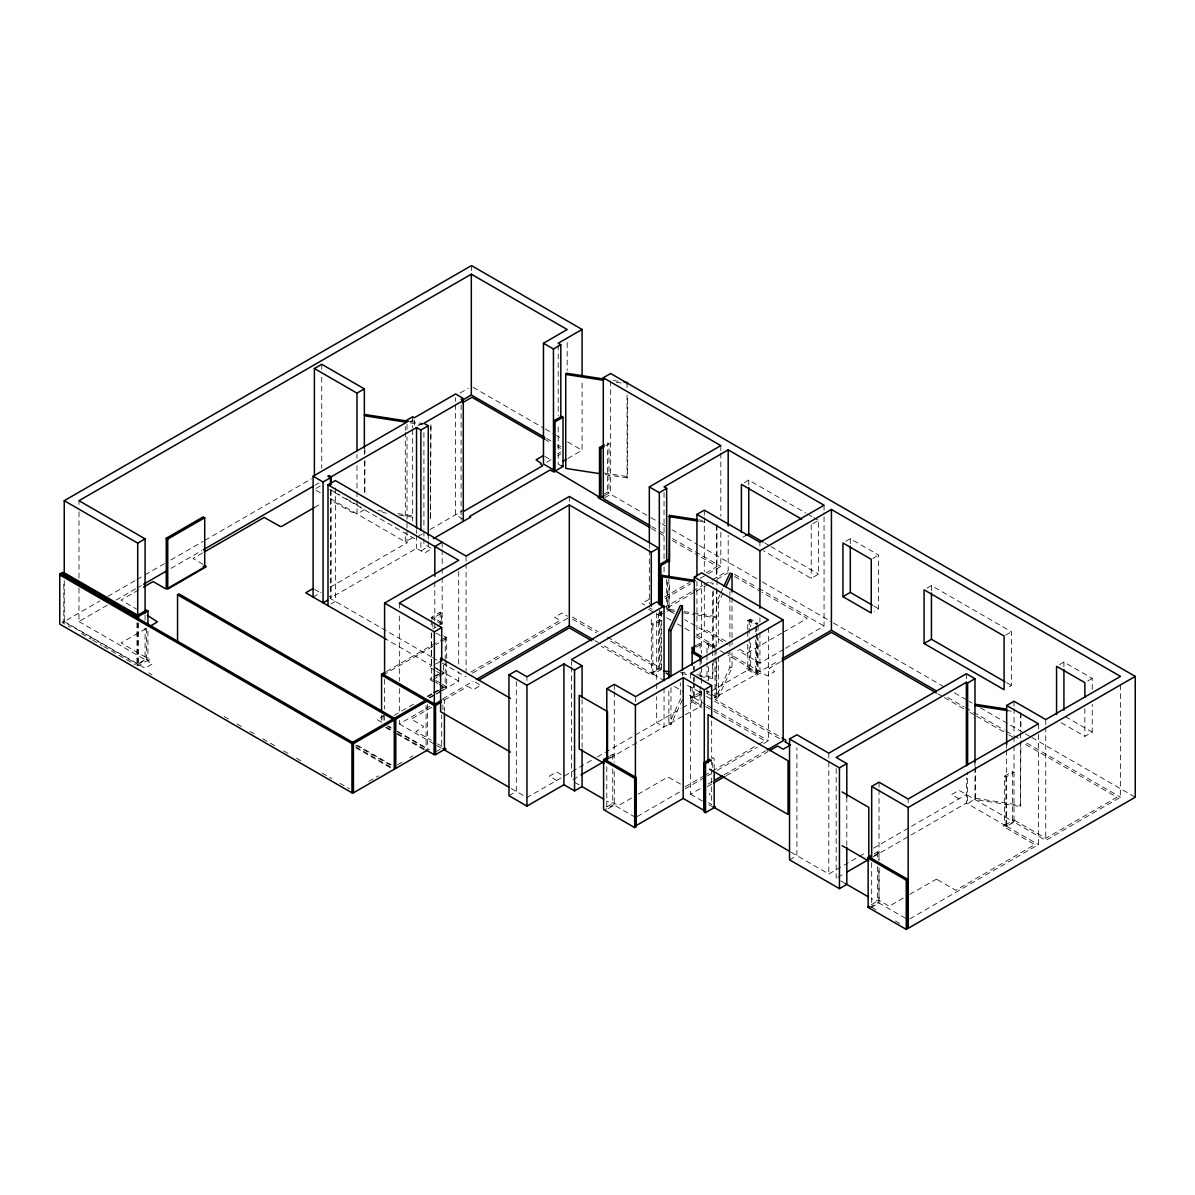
<?xml version="1.0" encoding="UTF-8"?>
<svg xmlns="http://www.w3.org/2000/svg" width="1195" height="1195" viewBox="0 0 1195 1195"><rect width="100%" height="100%" fill="white"/><g stroke="black" fill="none" stroke-linecap="round" stroke-linejoin="round"><path stroke-width="0.75" stroke-dasharray="5 3.75" d="M330.089 587.253L407.017 542.829L407.017 529.818M407.017 527.966L407.017 436.877M407.017 429.453L407.017 422.014M414.381 425.196L414.381 417.757M360.83 507.666L360.83 507.606A2.166 1.255 0 0 0 360.741 507.248L360.218 506.755M605.417 474.549L627.076 477.895L627.644 476.671L627.644 395.59M674.443 611.422L668.976 610.57L669.544 581.711M712.698 584.504L713.266 583.279L705.976 582.144M720.002 594.647L716.178 602.863L718.3 603.191L722.87 593.332M720.764 593.004L723.05 588.074M716.97 589.045L716.403 617.905L696.341 614.798M682.42 699.792L670.963 724.499L668.841 724.17L680.313 699.478L680.313 682.883M699.926 676.504L712.698 678.476L713.266 658.818M732.027 652.843L732.027 667.587L718.3 697.163L716.178 696.834L729.906 667.258L729.906 650.678M975.553 766.981L975.553 798.305L967.621 803.787L967.621 772.179M974.986 767.922L974.986 799.53L1020.366 806.55L1020.933 740.84M430.051 666.705L431.724 665.54L386.119 639.206M430.738 678.387L430.215 678.88A2.166 1.255 0 0 0 430.215 679.582L430.29 679.701A1.972 1.135 0 0 0 430.603 680L435.338 682.748M709.367 795.048L709.89 794.541A2.166 1.255 0 0 0 709.979 794.197L709.815 793.734A2.166 1.255 0 0 0 709.501 793.39L709.367 793.346M64.246 580.621L64.246 621.519L99.797 600.995M107.879 596.335L135.349 580.471M136.977 579.53L143.43 575.811M145.058 574.87L164.447 563.682M170.9 559.947L203.225 541.29M204.838 540.349L311.492 478.777M410.079 421.865L413.306 419.998M460.165 392.946L468.246 388.27M78.975 588.059L78.975 621.519L108.043 604.745M116.109 600.084L135.483 588.896M137.096 587.97L141.951 585.162M171.005 568.387L201.686 550.671M314.703 485.424L319.543 482.631M418.041 425.764L422.881 422.97M138.665 589.897L121.024 600.084L136.529 609.032M202.508 553.031L193.022 558.513L203.897 564.802M315.853 488.501L321.739 485.095M314.449 507.487L320.902 503.752M145.835 628.645L121.024 642.955L148.807 659.013A2.166 1.255 0 0 1 149.121 659.311L149.196 659.431A2.017 1.165 0 0 1 149.196 660.118L147.687 661.193L152.437 663.927L145.073 668.184L140.323 665.451L138.874 666.257M364.355 509.697L356.991 513.955L356.991 499.077M64.246 621.519L137.709 663.927L145.073 659.685L145.073 628.077M136.977 622.894L136.977 664.823L146.462 659.356L147.941 660.208L147.941 629.212M136.977 665.675L138.456 664.823L63.843 621.759L62.364 622.61L70.311 627.196M136.977 664.823L138.456 665.675L147.941 660.208M557.871 453.667L560.813 451.964M412.663 537.601L405.299 541.843L405.299 532.552M313.105 597.052L321.067 592.451M422.313 534.001L414.381 538.587L329.641 489.651M430.051 529.534L461.404 511.43M546.623 462.226L551.373 459.492M557.707 455.833L560.858 454.01M567.744 458.536L582.084 450.261L582.084 379.622M423.911 538.512L423.911 544.083L431.933 548.714L424.569 552.971L416.547 548.341L329.999 598.307L431.649 656.996M330.94 603.953L335.362 601.399L335.362 488.008M605.79 445.63L609.002 443.778L609.002 493.012L604.192 495.791M604.312 494.013L607.523 492.161L609.002 493.012M604.745 497.732L610.645 494.327L649.378 516.703M441.627 613.154L440.148 612.303L431.305 617.397L432.784 618.248L441.627 613.154L441.627 624.089M432.963 628.719L435.966 626.987M437.46 626.135L441.941 623.536L443.42 624.387M386.343 671.5L438.849 641.192M440.447 640.281L445.212 637.518L446.691 638.369L440.328 642.044M445.212 638.369L446.691 637.518L446.691 659.401M383.042 675.115L438.744 642.97M744.351 482.66L748.772 480.106L805.893 513.088M435.727 664.076L440.148 661.522M433.74 676.654L438.236 674.055M435.966 676.221L440.447 673.621M441.941 673.621L443.42 672.755M432.948 679.656L437.445 677.072M438.938 676.206L443.42 673.621L443.42 662.672M384.596 715.417L377.232 719.659L381.982 722.407L380.832 723.065M394.081 715.417L416.174 702.66M427.227 696.282L431.963 693.548M433.546 692.637L443.016 687.17L436.877 683.63M427.72 696.849L440.447 689.5M442.031 688.574L445.212 686.737L446.691 687.588L446.691 660.252M470.86 672.038L560.156 620.474L554.585 617.262L561.949 613.02L567.52 616.232M439.103 684.063L445.212 687.588L446.691 686.737L442.105 684.093M429.184 697.701L437.146 693.1M438.744 692.189L446.691 687.588M429.722 697.865L434.547 695.072M436.16 694.146L441 691.352M442.598 690.426L458.716 681.12L458.716 671.829M472.533 673.143L567.7 618.203M399.324 720.197L399.324 723.916L429.797 706.32M442.628 698.911L473.101 681.329M431.709 707.291L411.274 719.091L423.403 726.306A2.017 1.165 0 0 1 423.493 726.769L423.344 727.113A2.017 1.165 0 0 1 423.03 727.396L416.009 731.474L431.35 740.317M444.286 700.031L467.887 686.408L473.444 689.62L480.808 685.377L475.237 682.166M742.887 537.212L745.829 535.509M649.333 599.233L641.969 603.475L644.747 605.088M664.48 596.903L690.053 582.144M706.036 572.913L717.224 566.445L699.613 556.287M665.212 598.561L690.635 583.877M700.165 578.38L706.529 574.705M708.112 573.794L720.824 566.445L720.824 531.133M664.047 607.732L691.308 591.988M692.906 591.062L702.526 585.505M704.139 584.579L710.547 580.889M712.145 579.963L728.188 570.702L728.188 535.39M812.705 523.828L818.59 520.422L818.59 574.123L811.226 578.38L763.62 550.895M694.728 592.093L667.646 607.732L669.753 608.942A2.061 1.195 0 0 1 670.066 609.271L670.126 609.36M696.327 591.166L707.47 584.728M717.03 579.216L728.188 572.778M659.311 613.483L662.254 611.795M368.837 781.381L378.516 775.794M397.487 764.845L403.686 761.26M409.9 757.675L413.007 755.882M659.386 610.272L659.386 613.916L664.196 611.138M659.386 613.916L660.865 614.768L668.871 610.137L667.408 609.286L667.408 580.113M660.865 620.519L659.386 619.667L651.365 624.298L652.843 625.149L660.865 620.519L660.865 669.738L652.843 674.368L651.365 673.517L651.29 617.337M435.816 751.774L440.223 749.235M845.881 541.275L850.302 538.721L878.609 555.063L878.609 608.763L874.187 611.317M696.939 581.308L696.939 635.217L704.303 630.96L728.143 644.732M695.311 645.957L700.121 643.194L701.599 644.045L693.578 648.661M658.654 613.08L658.654 668.841L651.29 673.099L599.86 643.403M651.365 673.517L659.386 668.886L660.865 669.738M706.992 653.157L706.992 644.045L708.471 643.194L714.879 646.883M747.741 629.631L747.741 620.519L749.205 619.667L757.227 624.298M750.684 619.189L749.205 620.041L756.569 624.298L758.048 623.446L750.684 619.189L750.684 626.494M872.708 558.468L878.609 555.063M781.724 633.126L746.681 653.351L738.689 648.736M783.322 632.2L807.208 618.398L762.052 592.332M508.951 795.706L516.315 791.448L516.315 681.777M699.538 691.905L684.884 683.988M694.31 683.062L694.31 697.94L701.674 693.683M692.114 687.274L692.114 701.853L693.578 701.002L701.599 705.633L701.599 687.409M706.992 689.62L706.992 693.264L708.471 692.413L716.492 697.043L716.492 662.403M747.741 644.224L747.741 669.738L749.205 668.886L757.227 673.517L757.227 633.41M591.376 760.393L526.95 797.588L510.414 788.058M597.425 756.898L680.941 708.68M682.479 707.798L691.696 702.466L690.8 701.196A2.151 1.24 0 0 1 691.009 700.867L693.339 699.448L690.8 697.238A2.151 1.24 0 0 1 691.009 696.894L691.696 696.431L686.961 693.683M711.115 691.263L747.323 670.35L746.397 669.439A2.017 1.165 0 0 1 746.726 668.677L748.966 667.333L728.009 655.233M758.048 672.665L756.569 673.517L749.205 669.275L750.684 668.423L758.048 672.665L758.048 638.025M783.98 649.199L759.93 663.076L737.673 650.229M785.578 648.273L824.057 626.06L824.057 512.67M609.704 756.032L612.751 754.269L614.23 755.12L608.121 758.646M573.047 779.484L579.426 775.794M609.764 758.272L683.704 715.596M685.243 714.7L699.702 707.067A2.151 1.24 0 0 0 700.449 707.246M726.007 652.007L759.93 671.59L778.991 660.581M692.114 701.853L700.121 706.484L701.599 705.633M706.992 693.264L715.013 697.895L716.492 697.043M747.741 669.738L755.748 674.368L757.227 673.517M780.275 661.91L769.087 668.378L774.659 671.59L767.295 675.832L761.723 672.621L756.495 675.145A2.166 1.255 0 0 1 755.315 674.936L716.895 696.431L717.672 697.925A2.166 1.255 0 0 1 717.358 698.224L715.252 699.448L780.514 737.121M927.021 588.119L931.443 585.58L1011.463 631.767L1011.463 685.467L1007.041 688.021M606.642 807.028L612.751 803.488L614.23 804.34L605.073 809.642M608.285 808.627L614.305 805.146L635.591 817.425M631.632 797.976L618.89 805.34L612.886 802.771A2.166 1.255 0 0 0 612.333 802.92L611.287 803.503L606.866 800.949M638.01 794.302L666.825 777.676A1.972 1.135 0 0 1 668.662 777.467M685.153 786.728L702.69 776.616M704.273 775.689L710.652 772.015M712.25 771.089L756.868 745.336M758.466 744.41L764.83 740.736L713.863 711.294M637.189 816.499L683.6 789.701M685.198 788.79L706.006 776.765M707.604 775.839L710.816 774.001M717.209 770.297L757.227 747.204M763.635 743.499L768.43 740.736L768.43 627.345M690.561 686.378L690.561 794.197L701.734 787.744M708.112 784.054L712.907 781.291M724.08 774.838L765.592 750.863M707.291 786.609L712.086 783.845M726.47 775.54L768.012 751.55M1005.563 635.172L1011.463 631.767M1059.502 664.614L1063.923 662.06L1092.23 678.401L1092.23 689.515M1087.808 680.956L1092.23 678.401M789.536 859.847L796.901 855.59L796.901 747.786M791.015 852.199L828.807 874.008L865.792 852.662M873.605 848.151L966.396 794.57M1004.442 776.182L1012.464 771.552L1013.928 772.403L1005.921 777.034L1004.442 776.182L1004.442 825.416L1005.921 826.268L1013.928 821.637L1012.464 820.786L1004.442 825.416M874.367 853.738L877.474 851.945L878.952 852.797L878.952 860.086M874.292 855.486L878.952 852.797M837.77 877.339L844.208 873.62M873.142 856.905L966.396 803.07L966.396 777.84M1061.279 722.736L1084.866 736.344L1092.23 732.102L1092.23 704.318M1006.653 750.101L1006.653 826.313L1014.017 822.055L1045.759 840.384L1120.522 797.214L1120.522 683.824M871.26 904.749L877.474 901.164L878.952 902.016L878.952 867.376M869.631 907.408L878.952 902.016M871.678 862.656L871.678 907.259L879.027 903.017L906.617 918.94M903.345 898.043L889.185 906.228L879.535 900.672L877.414 900.477A2.166 1.255 0 0 0 876.891 900.657L875.92 901.209L871.678 898.759M909.649 894.413L935.7 879.565A2.017 1.165 0 0 1 937.403 879.714M909.768 918.895L1038.395 844.641L1038.395 731.25M661.597 615.186L660.73 615.485A2.166 1.255 0 0 1 659.491 615.485L659.326 615.455A1.972 1.135 0 0 1 658.803 615.276L655.786 613.543M702.018 707.067L701.465 707.216A2.017 1.165 0 0 1 700.479 707.246M353.81 512.117L353.302 512.252A2.017 1.165 0 0 1 351.599 512.102L330.567 500.018M613.214 380.458L618.622 381.31M616.247 382.251L621.669 383.087M410.751 421.596L423.583 423.583M410.184 422.821L423.015 424.808M604.192 473.041L627.644 476.671M698.731 519.885L702.376 520.452M699.986 521.393L705.453 522.245M377.754 510.459L383.251 511.311M397.92 513.581L414.426 516.135M382.684 512.535L386.358 513.103M399.19 515.09L413.858 517.36M669.544 609.345L675.011 610.197M684.137 611.601L691.427 612.736M693.249 613.02L716.97 616.68M683.57 612.826L694.519 614.514M729.906 667.258L732.027 667.587M1007.654 710.607L1011.284 711.174M680.448 672.173L687.737 673.308M696.849 674.712L713.266 677.251M681.703 673.681L688.992 674.802M975.553 798.305L1020.933 805.325M708.336 691.681L709.531 692.174M668.737 777.452L680.493 784.039M1014.346 820.203L1045.759 838.307L1116.922 797.214L1024.981 744.126M937.463 879.714L955.776 890.26L1034.795 844.641L1003.441 826.507A2.166 1.255 0 0 1 1003.083 825.82L1004.039 824.804L966.396 803.07M807.491 514.014L812.241 516.763M813.84 517.674L818.59 520.422M609.002 443.778L607.523 442.927L607.523 492.161M764.636 542.978L769.401 545.727M770.984 546.638L818.59 574.123M873.889 606.044L878.609 608.763M1006.653 682.703L1011.463 685.467M1065.492 716.671L1092.23 732.102M473.086 387.329L543.606 428.049M545.219 428.975L554.824 434.532M556.437 435.458L559.633 437.31M567.655 441.941L582.084 450.261M546.414 438.371L551.209 441.134M557.602 444.824L560.799 446.661M544.427 439.103L550.88 442.822M557.318 446.542L560.53 448.409M544.86 456.356L549.028 458.76M560.813 465.572L558.199 464.048L558.199 425.017M650.991 517.629L660.671 523.216M662.299 524.157L665.525 526.024M671.978 529.743L697.805 544.651M699.419 545.592L760.752 581.009M762.365 581.935L831.78 622.012M833.393 622.939L944.782 687.244M954.461 692.831L967.367 700.3M968.996 701.226L972.222 703.093M980.288 707.754L1023.876 732.908M1025.489 733.849L1030.329 736.643M1031.942 737.569L1135.25 797.214M651.589 526.472L664.465 533.911M672.516 538.557L720.824 566.445M734.581 574.392L756.943 587.313M758.541 588.224L824.057 626.06M947.71 697.447L963.857 706.768M965.47 707.694L971.938 711.428M973.552 712.354L1004.233 730.085M1005.846 731.011L1012.314 734.746M1013.928 735.672L1020.396 739.406M1026.849 743.126L1120.522 797.214M651.589 528.563L664.405 535.957M672.397 540.573L698.014 555.361M734.641 576.498L760.438 591.405M937.881 693.847L942.721 696.64M944.334 697.566L963.693 708.74M970.146 712.474L974.986 715.267M976.599 716.193L1007.236 733.894M1008.849 734.82L1015.302 738.54M747.741 620.519L754.15 624.223M725.903 641.356L704.96 629.287A1.972 1.135 0 0 0 704.438 629.093L704.243 629.063A2.166 1.255 0 0 0 703.033 629.063L701.838 629.556L684.72 619.667M674.025 613.483L669.29 610.75L669.977 610.286A2.061 1.195 0 0 0 670.186 609.943A2.166 1.255 0 0 0 670.126 609.345M649.333 607.732L652.171 609.375M666.661 617.74L671.246 620.384M677.356 623.909L692.024 632.379M696.939 635.217L716.313 646.405M648.631 609.405L654.352 612.706M695.774 636.621L718.329 649.647M719.943 650.573L726.396 654.307M706.992 644.045L715.013 648.661M959.047 798.828L951.683 794.57L959.047 790.313L1011.388 820.547L1012.598 820.054A2.017 1.165 0 0 1 1014.301 820.203M1006.653 826.313L1038.395 844.641M462.973 519.033L455.609 514.776L455.609 403.253M572.39 616.964L597.873 631.677M607.433 637.189L661.731 668.558M572.51 619.115L596.439 632.932M610.794 641.207L658.654 668.841M706.469 696.461L712.862 700.15M714.461 701.062L783.158 740.736M595.035 640.625L598.247 642.477M664.943 680.971L653.904 674.607L651.693 675.13A2.151 1.24 0 0 1 651.126 675.011L601.204 646.256M674.368 686.423L683.809 691.875M694.31 697.94L705.603 704.452M707.201 705.379L712.041 708.172M713.654 709.098L768.43 740.736M330.627 489.666L339.977 495.059M346.206 498.659L358.664 505.858M705.886 706.693L712.265 710.383M315.958 490.264L320.693 492.997M330.164 498.464L407.017 542.829M443.644 635.755L446.691 637.518M436.055 633.081L442.165 636.606M708.635 802.741L711.787 804.564M690.561 794.197L702.615 801.158M708.65 804.638L711.667 806.386M840.727 880.894L846.807 884.405M871.678 907.259L876.428 910.007M895.473 921.001L901.807 924.661M328.998 596.38L331.164 597.634L331.164 489.83M314.569 589.404L320.469 592.81M432.605 657.549L437.669 660.462M442.195 663.076L466.08 676.878M434.831 667.333L438.012 669.17M439.611 670.096L458.716 681.12M435.831 668.378L440.387 671.007M441.941 672.755L443.42 673.621M435.159 670.544L430.319 667.721A2.166 1.255 0 0 1 430.051 666.661M436.683 671.426L439.745 673.188M436.011 680.567L440.582 683.211M432.993 680.538L437.579 683.182M442.927 699.493L444.406 700.345L444.406 711.279M561.053 774.494L556.646 771.94L549.282 776.197L556.646 780.454M574.646 782.337L582.084 786.534M437.475 743.858L442.075 746.516M399.324 723.916L435.428 744.754M436.997 745.665L441.702 748.384L441.702 714.924M387.807 725.768L391.019 727.621M397.442 731.325L429.528 749.848M387.822 726.246L391.004 728.084M397.367 731.758L426.017 748.294M386.343 727.098L391.123 729.846M397.487 733.536L424.539 749.145M385.627 727.531L395.186 733.043M396.77 733.969L423.866 749.609M357.26 745.202L391.153 764.77M355.632 745.112L390.959 765.502M355.766 746.89L391.094 767.28M355.931 747.831L391.437 768.34M78.975 621.519L145.073 659.685M62.364 621.759L63.843 622.61L63.843 580.68M81.409 633.604L90.939 639.101M92.523 640.027L102.053 645.524M103.636 646.435L135.393 664.764M148.733 672.934L151.944 674.802M224.212 716.522L230.635 720.226M237.058 723.931L243.481 727.65M249.919 731.355L256.342 735.059M262.766 738.779L277.21 747.114M283.633 750.833L290.056 754.538M296.479 758.242L302.918 761.947M322.187 773.075L331.822 778.647M339.843 783.278L349.478 788.849M1084.866 708.575L1084.866 736.344M1063.923 662.06L1063.923 667.617M1045.759 719.554L1045.759 725.141M1045.759 726.993L1045.759 840.384M1038.395 723.811L1038.395 729.383M1020.933 713.191L1020.933 729.772M1020.366 712.578L1020.366 730.996M1020.366 732.849L1020.366 740.213M1020.366 742.05L1020.366 806.55M1014.017 701.241L1014.017 706.813M1014.017 708.665L1014.017 734.701M1014.017 736.553L1014.017 743.992M1014.017 745.844L1014.017 822.055M1012.464 771.552L1012.464 820.786M1006.653 744.515L1006.653 748.234M1005.921 777.034L1005.921 826.268M974.986 762.679L974.986 766.368M966.396 673.741L966.396 679.328M931.443 585.58L931.443 591.137M908.155 799.007L908.155 802.726M879.027 782.187L879.027 787.759M879.027 789.626L879.027 860.266M879.027 867.689L879.027 903.017M877.474 851.945L877.474 859.235M877.474 866.524L877.474 901.164M850.302 538.721L850.302 546.13M846.807 797.035L846.807 845.373M836.171 768.594L836.171 878.265M828.807 753.194L828.807 874.008M824.057 505.231L824.057 510.803M811.226 524.68L811.226 578.38M759.93 542.261L759.93 545.981M759.93 617.681L759.93 622.192M759.93 632.543L759.93 671.59M758.048 625.269L758.048 630.736M756.569 626.12L756.569 631.587M756.569 633.41L756.569 673.517M755.748 626.972L755.748 632.439M755.748 639.728L755.748 674.368M750.684 642.895L750.684 668.423M749.205 619.667L749.205 636.457M749.205 637.891L749.205 669.275M748.772 480.106L748.772 485.663M747.741 631.453L747.741 636.92M732.027 597.575L732.027 638.115M732.027 639.952L732.027 645.479M729.906 591.719L729.906 595.394M729.906 597.246L729.906 639.624M729.906 641.461L729.906 648.84M720.824 445.63L720.824 451.202M720.824 453.069L720.824 516.255M718.3 603.191L718.3 645.569M718.3 656.623L718.3 697.163M716.97 524.56L716.97 577.992M716.97 579.829L716.97 587.208M716.403 525.77L716.403 577.364M716.403 588.433L716.178 647.092M716.178 648.93L716.178 656.294M716.178 658.146L716.178 696.834M715.013 650.483L715.013 655.965M715.013 657.788L715.013 697.895M714.192 769.371L714.192 758.437L712.728 757.585L712.728 768.519M713.266 590.644L713.266 647.765M712.698 591.869L712.698 648.99M712.698 650.842L712.698 656.369M712.698 663.733L712.698 678.476M711.667 720.869L711.667 758.048M711.667 759.915L711.667 767.339M711.667 769.207L711.667 804.519M708.471 643.194L708.471 650.483M708.471 666.885L708.471 681.479M706.992 654.98L706.992 660.447M706.992 662.269L706.992 680.508M704.303 510.145L704.303 515.717M704.303 517.584L704.303 571.479M704.303 586.357L704.303 630.96M701.674 580.307L701.599 653.157M701.599 658.236L701.599 665.525M701.599 667.348L701.674 676.953M701.599 678.282L701.674 686.259M700.121 643.194L700.121 650.483M700.121 660.91L700.121 665.062M700.121 671.844L700.121 675.997M700.121 686.438L700.121 706.484M694.31 666.332L694.31 670.051M694.31 677.49L694.31 681.21M693.578 666.362L693.578 670.007M693.578 677.311L693.578 681.479M693.578 682.778L693.578 701.002M690.561 673.368L690.561 678.954M682.42 672.158L682.42 675.847M670.963 687.648L670.963 724.499M668.871 579.142L668.976 610.57M668.841 690.994L668.841 724.17M666.661 579.5L666.661 609.241M664.047 492.489L664.047 559.394M664.047 566.833L664.047 574.272M664.047 687.902L664.047 726.933L656.682 722.691L656.682 696.67M661.657 611.616L661.657 670.574M660.865 611.123L660.865 614.768M659.386 619.667L659.386 668.886M656.682 613.02L656.682 681.792M656.682 683.645L656.682 689.231M652.843 625.149L652.843 674.368M649.333 544.532L649.333 548.251M649.333 550.103L649.333 604.013M635.591 696.61L635.591 702.182M627.076 383.924L627.076 387.613M627.076 394.977L627.076 477.895M614.305 684.332L614.305 689.903M614.305 691.756L614.23 762.41M614.23 771.537L614.305 805.146M612.751 754.269L612.751 761.559M612.751 768.848L612.751 803.488M610.645 380.951L610.645 494.327M606.791 766.742L606.791 807.641M582.084 699.18L582.084 747.502M571.449 661.433L571.449 665.152M571.449 667.019L571.449 780.395M569.313 496.448L569.313 503.887M567.192 342.547L567.192 370.435M558.199 345.086L558.199 415.726M526.95 676.773L526.95 680.493M471.472 265.589L471.472 271.16M466.08 556.048L466.08 561.62M466.08 563.487L466.08 671.291M461.121 404.851L461.121 520.094M458.716 571.449L458.716 664.39M455.609 397.681L455.609 401.386M445.212 637.518L445.212 659.401M445.212 660.252L445.212 687.588M442.927 704.96L442.927 710.428M442.165 542.246L442.165 547.818M442.165 549.685L442.195 566.43M442.165 568.267L442.195 575.721M442.165 577.558L442.195 624.044M440.148 612.303L440.148 623.237M434.801 581.816L434.831 620.862M434.801 622.714L434.831 628.301M432.784 621.893L432.784 627.36M431.47 633.231L431.47 679.656M431.305 620.071L431.305 626.509M431.305 632.842L431.305 667.482M428.258 535.435L428.258 539.154M428.258 541.021L428.258 546.593L420.894 550.85L420.894 537.84M427.556 704.452L427.556 748.204M426.077 705.423L426.077 749.175M423.911 432.56L423.911 529.221M423.911 531.073L423.911 536.66M416.547 529.758L416.547 533.463M416.547 535.33L416.547 548.341M412.663 416.771L412.663 427.93M412.663 429.782L412.663 520.871M405.299 426.6L405.299 430.319M405.299 432.172L405.299 517.674M399.324 603.087L399.324 608.673M399.324 616.097L399.324 681.165M399.324 688.604L399.324 712.758M384.596 679.298L384.596 709.038M384.596 716.477L384.596 720.197M383.042 715.222L383.042 721.66M381.578 715.222L381.578 723.483M364.923 449.514L364.923 453.204M364.923 460.568L364.923 493.744M364.355 450.216L364.355 454.429M364.355 461.375L364.355 493.117M356.991 454.473L356.991 458.193M356.991 465.632L356.991 489.786M356.991 491.653L356.991 497.225M330.447 490.757L330.447 598.561M321.739 364.281L321.739 369.852M321.739 377.291L321.739 468.365M146.462 628.361L146.462 659.356M145.073 615.066L145.073 620.653M138.456 622.894L138.456 665.675M137.709 623.043L137.709 663.927M78.975 500.705L78.975 504.409M78.975 511.848L78.975 578.768M706.574 691.83A1.972 1.135 0 0 1 708.262 691.696M699.538 691.905A1.972 1.135 0 0 1 701.39 691.696M430.917 424.718L430.349 519.915L430.917 424.718M432.784 617.397L431.305 618.248L441.941 624.387L443.42 623.536L432.784 617.397M700.121 692.413L692.114 697.043L693.578 697.895L701.599 693.264L700.121 692.413"/><path stroke-width="1.5" d="M313.105 597.052L313.105 476.237L407.017 422.014L405.299 421.028L412.663 416.771L414.381 417.757L455.609 393.962L462.973 398.204L461.121 399.279L463.287 400.534L463.287 521.364M600.01 473.713L565.728 468.41L565.728 374.423L566.296 373.213L604.192 379.069M627.076 383.924L627.644 382.699L624.029 382.146M668.976 577.409L669.544 515.374L696.909 519.601M661.657 606.089L662.224 575.378L695.027 580.456M668.841 678.103L668.841 630.198L680.313 605.492L682.42 605.82L682.42 670.32M670.963 676.579L670.963 630.527L682.42 605.82M723.811 586.431L729.906 573.286L732.027 573.615L732.027 592.048M725.933 586.76L732.027 573.615M64.246 575.049L64.246 500.69L471.472 265.589L582.084 329.447L582.084 375.917M553.449 469.814L543.471 464.048L543.471 343.234L567.192 329.536L471.323 274.178L78.975 500.705L145.073 538.855L145.073 613.214M314.39 476.342L314.39 368.523L321.739 364.281L364.355 388.883L364.355 448.364M314.39 368.523L356.991 393.125L364.355 388.883M59.75 574.048L62.364 572.524L63.843 573.376L61.229 574.9L59.75 574.048L59.75 624.119L351.957 792.823L353.436 791.971M64.246 500.69L137.709 543.113L145.073 538.855M166.254 538.243L203.24 516.897L204.718 517.749L204.718 566.968L167.733 588.313L166.254 587.462L166.254 538.243L167.733 539.094L204.718 517.749M582.084 329.447L558.199 343.234L560.813 344.743L560.813 417.234M143.564 584.236L166.165 571.18M203.299 549.745L313.09 486.35M461.629 400.594L471.323 395.007L544.815 437.445M330.447 485.185L330.447 477.746L327.833 476.237L328.998 475.55L331.164 476.82L416.547 427.511L420.894 430.021L428.258 425.779L428.258 535.435M463.287 400.534L423.911 423.269L428.258 425.779M313.105 476.237L323.083 481.988L330.447 477.746M543.471 343.234L553.449 349L560.813 344.743M143.475 587.118L153.094 581.562L165.672 588.821L167.987 588.956L205.973 566.893A2.017 1.165 0 0 0 205.973 566.206L205.45 565.698M204.091 552.12L264.185 517.42L280.108 526.412A2.166 1.255 0 0 0 280.705 526.472L281.512 526.383A2.166 1.255 0 0 0 282.035 526.188L314.449 507.487M462.36 402.82L471.965 397.278L544.427 439.103M327.998 605.656L327.998 484.826L335.362 480.584L466.08 556.048L569.313 496.448L658.654 548.027L658.654 603.789M136.977 619.249L136.977 615.604L146.462 610.122L147.941 610.974L147.941 625.568M136.977 615.604L138.456 616.456L147.941 610.974M177.547 642.178L177.547 594.781L179.026 593.93L395.769 719.061L395.769 768.295M150.48 625.956L156.948 622.192A2.061 1.195 0 0 0 157.262 621.759L147.388 615.305M649.975 525.546L603.281 498.584L603.281 377.754L610.645 373.512L1135.25 676.4L1135.25 797.214L908.155 928.321L908.155 807.506L1135.25 676.4M563.024 417.234L561.545 416.383L553.524 421.013L555.003 421.865L563.024 417.234L563.024 466.468L555.003 471.099L553.524 470.247L553.449 349M313.105 588.552L305.741 592.81L386.119 639.206M543.471 455.549L536.107 459.806L541.081 463.391A2.017 1.165 0 0 0 540.737 464.048L542.754 465.721L464.063 511.161L462.973 510.534M562.964 461.3L566.161 459.463M433.367 538.631L470.651 517.106L469.56 516.479L550.118 469.979L552.941 471.592A1.972 1.135 0 0 0 553.464 471.771L553.658 471.816A2.166 1.255 0 0 0 554.868 471.816L556.063 471.323L598.501 496.537A2.091 1.21 0 0 0 598.501 497.882L649.99 527.637M327.505 600.263L323.083 602.818L323.083 481.988M604.192 495.791L600.98 497.643L599.502 496.776L599.502 447.557L604.312 444.779M599.502 447.557L600.98 448.409L604.192 446.557M442.195 542.261L434.801 546.503L434.831 576.244M384.596 675.578L384.596 603.087L458.716 560.306L327.998 484.826M658.654 548.027L651.29 552.269L569.313 504.947L399.324 603.087L441.702 627.554L441.702 661.014M649.333 542.664L649.333 486.903L720.824 445.63L603.281 377.754M696.939 575.736L696.939 514.388L704.303 510.145L759.93 542.261L824.057 505.231L728.188 449.873L664.047 486.903L666.661 488.411L666.661 560.918M649.333 486.903L659.311 492.669L666.661 488.411M384.596 603.087L434.338 631.811L441.702 627.554M381.578 711.578L381.578 674.264L384.76 672.427M351.957 742.752L426.077 699.956L427.556 700.808L353.436 743.604L351.957 742.752L351.957 792.823M660.865 565.549L668.871 560.918L667.408 560.067L659.386 564.697L660.865 565.549L660.865 605.656M476.297 679.477L569.313 625.777L593.422 639.683M441.448 700.33L434.099 704.587L435.563 705.438L441.463 702.033M435.563 704.587L383.042 674.264L381.578 675.115L434.099 705.438L435.563 704.587L435.563 754.657L434.099 753.806M478.433 680.328L569.313 627.853L591.644 640.729M745.829 535.509L748.772 533.807L763.052 542.052M582.084 749.37L582.084 786.534L574.556 790.881L563.92 784.742L526.95 806.087L508.951 795.706L508.951 674.876L516.315 670.634L526.95 676.773L656.682 601.862L664.047 606.119L664.047 680.463M694.31 653.321L694.31 577.11L701.674 572.868L783.158 619.906L783.158 740.736L767.19 749.952M508.951 674.876L526.95 685.273L563.92 663.927L574.556 670.066L582.084 665.72L582.084 697.312M664.047 606.119L571.449 659.58L582.084 665.72M696.939 514.388L759.93 550.761L831.421 509.488L1120.522 676.4L1045.759 719.554L1014.017 701.241L1006.653 705.483L1006.653 744.515M351.957 791.971L353.436 792.823L427.556 750.027M426.137 750.072L434.099 754.657L435.563 753.806M435.563 754.657L444.406 749.564L444.406 713.101M606.791 761.17L606.791 688.678L614.305 684.332L635.591 696.61L768.43 619.906L694.31 577.11M692.114 665.391L692.114 647.809L695.311 645.957M700.121 657.265L701.599 656.413L693.578 651.783L692.114 652.634L700.121 657.265L700.121 660.91M606.791 688.678L635.411 705.199L683.196 677.625L704.303 689.799L711.667 685.557L711.667 717.149M783.158 619.906L690.561 673.368L711.667 685.557M842.938 596.678L871.245 613.02L871.245 559.32L842.938 542.978L842.938 596.678L850.302 592.421L872.32 605.133M636.158 777.512L634.679 778.363L603.594 760.408L605.073 759.557L636.158 777.512L636.158 826.731L634.679 827.582L603.594 809.642L603.594 759.557L608.18 756.913M608.121 758.646L605.073 760.408L603.594 759.557M581.024 774.868L603.565 761.857M782.172 658.744L831.421 630.303L936.402 690.919M781.874 660.984L831.421 632.379L936.268 692.921M714.192 771.193L714.192 807.656L705.528 812.66L704.049 811.808L704.049 762.589L709.83 759.243M704.049 762.589L705.528 763.441L711.309 760.095M924.079 643.522L1004.099 689.724L1004.099 636.024L924.079 589.822L924.079 643.522L931.443 639.28L1005.055 681.777M704.303 689.799L704.303 810.628L683.196 798.439L635.411 826.029L635.411 705.199M714.505 780.365L722.482 775.764M713.684 782.919L724.872 776.466M769.61 750.624L777.601 746.024L783.158 749.235L790.522 744.978L784.951 741.766L785.802 741.079A2.166 1.255 0 0 0 785.892 740.721L785.802 740.377A2.166 1.255 0 0 0 785.429 739.959L782.098 738.047M846.807 847.225L846.807 884.405L839.443 888.647L789.536 859.847L789.536 739.018L796.901 734.776L828.807 753.194L966.396 673.741L974.986 678.7L974.986 762.679M974.986 678.7L967.621 682.957L966.396 682.255L836.171 757.436L846.807 763.575L846.807 797.035M789.536 739.018L839.443 767.832L846.807 763.575M871.678 858.936L871.678 786.444L879.027 782.187L908.155 799.007L1038.395 723.811L1006.653 705.483M907.752 879.341L906.273 880.192L868.153 858.174L869.631 857.323L907.752 879.341L907.752 928.56L906.273 929.411L868.153 907.408L868.153 857.323L871.26 855.53M847.419 871.767L868.332 859.698M868.153 907.408L869.631 906.557M565.728 374.423L603.624 380.294M408.914 421.312L364.923 414.501L364.355 415.726L406.524 422.253M668.976 516.598L698.164 521.11M661.657 576.602L694.459 581.681M668.841 630.198L670.963 630.527M1006.414 709.098L975.553 704.333L974.986 705.558L1007.654 710.607M663.479 670.858L668.946 671.709M801.711 519.183L741.408 484.363L741.408 532.507M561.545 465.617L563.024 466.468M692.114 647.809L693.578 648.661L693.578 652.321M871.678 786.444L908.155 807.506M666.018 673.099L669.155 674.906M842.072 791.956L868.81 807.387L868.81 857.383M868.153 857.323L869.631 858.174M709.636 769.177L788.043 814.452L788.043 760.752L708.037 714.565L708.037 762.709M842.072 845.657L868.81 861.087M712.728 806.804L714.192 807.656M789.536 851.348L715.073 807.984A2.166 1.255 0 0 0 715.387 807.686L714.939 806.386M845.328 883.553L868.481 896.922M510.429 698.343L440.611 658.027L440.611 711.727L510.429 752.043M868.153 906.557L869.631 907.408M604.356 763.471L579.202 748.951L579.202 695.251L607.508 711.593L607.508 757.884M203.24 566.116L204.718 566.968M581.995 786.594L603.684 799.111M381.578 674.264L383.042 675.115M177.547 594.781L394.29 719.913L394.29 769.147M442.927 748.712L444.406 749.564M508.951 787.206L444.809 750.176L445.66 749.489A2.166 1.255 0 0 0 445.75 749.131L445.586 748.682M445.137 748.279L445.272 748.369A2.166 1.255 0 0 1 445.586 748.638M1084.866 697.462L1084.866 682.659L1056.559 666.317L1056.559 714.461M1063.923 669.469L1063.923 710.203M967.621 682.957L967.621 764.74M966.396 682.255L966.396 765.89M931.443 592.989L931.443 639.28M906.273 880.192L906.273 929.411M850.302 546.13L850.302 592.421M839.443 767.832L839.443 888.647M831.421 509.488L831.421 630.303M759.93 550.761L759.93 608.389M748.772 487.515L748.772 533.807M728.188 449.873L728.188 526.084M705.528 763.441L705.528 812.66M683.196 677.625L683.196 798.439M669.544 515.374L669.544 561.441M662.224 575.378L662.224 604.864M659.311 492.669L659.386 604.804M651.29 552.269L651.29 606.179M634.679 778.363L634.679 827.582M600.98 448.409L600.98 497.643M574.556 670.066L574.556 790.881M569.313 504.947L569.313 625.777M563.92 663.927L563.92 784.742M555.003 421.865L555.003 471.099M526.95 685.273L526.95 806.087M471.323 274.178L471.323 395.007M434.338 631.811L434.338 704.303M434.099 705.438L434.099 754.657M420.894 430.021L420.894 530.401M416.547 427.511L416.547 527.891M356.991 393.125L356.991 450.754M353.436 743.604L353.436 792.823M331.164 476.82L331.164 484.244M167.733 539.094L167.733 588.313M138.456 616.456L138.456 620.1M137.709 543.113L137.709 615.604M61.229 574.048L59.75 574.9L351.957 743.604L353.436 742.752L61.229 574.048M63.843 572.524L62.364 573.376L136.977 616.456L138.456 615.604L63.843 572.524"/></g></svg>
